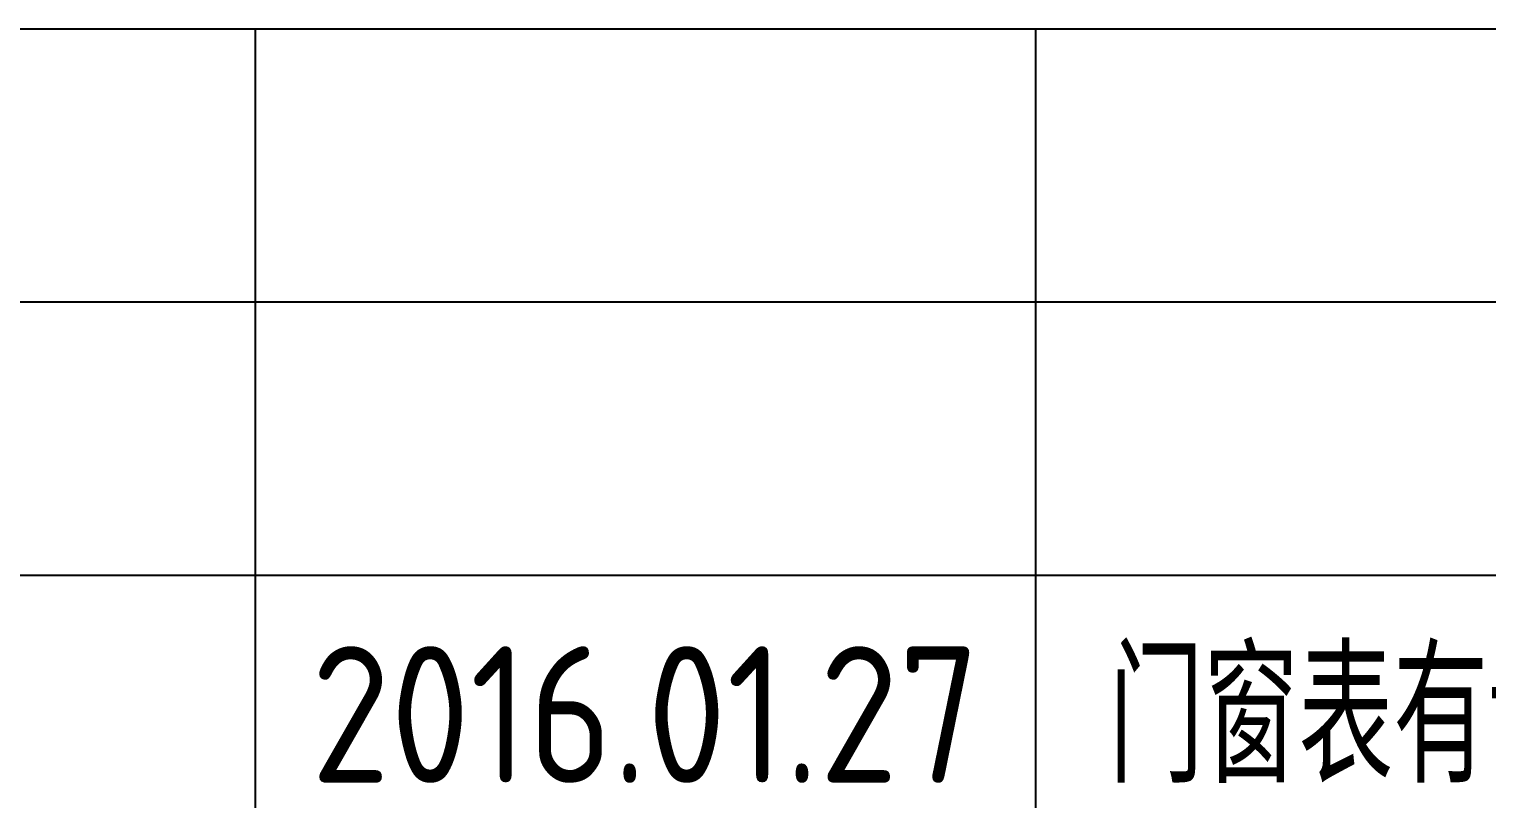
# Model space of a CAD drawing. Extents: x 93518 to 937116, y -359949 to 58022.
# Drawn here: x 896452 to 898320, y -185615 to -184629 of the extents above; entities that cross this region are included whole.
import ezdxf

# ---------------------------------------------------------------- set-up
doc = ezdxf.new("R2010")
doc.units = 0
doc.header["$LTSCALE"] = 1000
doc.header["$MEASUREMENT"] = 0
doc.layers.get('0').update_dxf_attribs({"color": 8, "linetype": 'CONTINUOUS'})
doc.layers.add('PUB_TEXT', color=8, linetype='CONTINUOUS')
doc.layers.add('Version', color=8, linetype='CONTINUOUS')
doc.styles.get("Standard").update_dxf_attribs({"font": 'GBENOR', "bigfont": 'GBCBIG'})

# ---------------------------------------------------------------- blocks, each defined once
blk = doc.blocks.new('GEDI_Version_2012')
at = {"layer": 'Version', "color": 2}
for p, q in [((0, 28), (-180, 28)), ((-165, 0), (-165, 28)), ((-145, 0), (-145, 28)), ((0, 21), (-180, 21)), ((0, 14), (-180, 14))]:
    blk.add_line(p, q, dxfattribs=at)

msp = doc.modelspace()

# ---------------------------------------------------------------- block references
at = {"xscale": 50, "yscale": 50, "zscale": 50}
msp.add_blockref('GEDI_Version_2012', (904991.4, -186028.9), dxfattribs=at)

# ---------------------------------------------------------------- texts
at = {"layer": 'PUB_TEXT'}
for s, height, p in [('2016.01.27', 175, (896812.6, -185594.6)), ('门窗表有调整', 168.79, (897835, -185594.6))]:
    msp.add_text(s, height=height, dxfattribs=at).set_placement(p)

doc.saveas('drawing.dxf')
